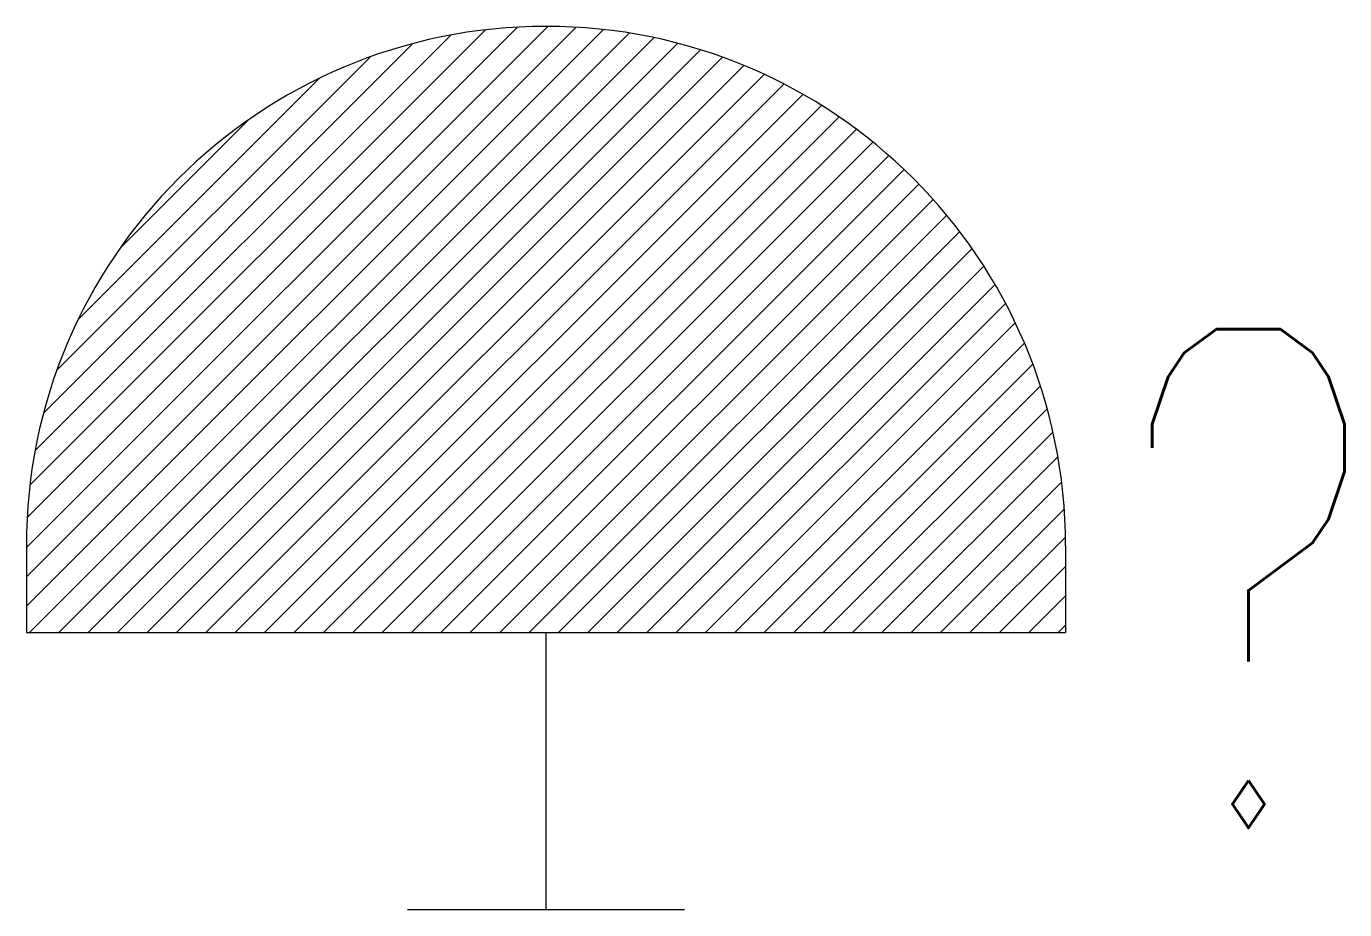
# Model space of a CAD drawing. Extents: x -0.098 to 0.15, y 0 to 0.166.
import ezdxf

# ---------------------------------------------------------------- set-up
doc = ezdxf.new("R2010")
doc.units = 0
doc.header["$MEASUREMENT"] = 0
doc.layers.get('0').update_dxf_attribs({"linetype": 'CONTINUOUS'})
doc.layers.add('E-BLKA', color=4, linetype='CONTINUOUS')
doc.styles.add('BRA-ATT', font='romans.shx', dxfattribs={"width": 0.75})

# ---------------------------------------------------------------- blocks, each defined once
blk = doc.blocks.new('*X0')
at = {"color": 0}
for p, q in [((-0.7812, 0.5446), (0.0027, 1.3285)), ((-0.7812, 0.5004), (0.0456, 1.3272)), ((-0.7812, 0.4562), (0.0863, 1.3237)), ((-0.7801, 0.5899), (-0.0427, 1.3274)), ((-0.7766, 0.4167), (0.1252, 1.3184)), ((-0.7759, 0.6383), (-0.091, 1.3232)), ((-0.768, 0.6904), (-0.1431, 1.3153)), ((-0.7324, 0.4167), (0.1624, 1.3115)), ((-0.7552, 0.7474), (-0.2001, 1.3025)), ((-0.6882, 0.4167), (0.1981, 1.303)), ((-0.644, 0.4167), (0.2325, 1.2931)), ((-0.7352, 0.8116), (-0.2644, 1.2824)), ((-0.5998, 0.4167), (0.2655, 1.282)), ((-0.5556, 0.4167), (0.2974, 1.2697)), ((-0.7031, 0.8879), (-0.3406, 1.2504)), ((-0.5114, 0.4167), (0.3282, 1.2563)), ((-0.4672, 0.4167), (0.3579, 1.2417)), ((-0.423, 0.4167), (0.3865, 1.2262)), ((-0.3788, 0.4167), (0.4142, 1.2097)), ((-0.3346, 0.4167), (0.4409, 1.1922)), ((-0.6403, 0.9948), (-0.4476, 1.1876)), ((-0.2904, 0.4167), (0.4667, 1.1738)), ((-0.2462, 0.4167), (0.4916, 1.1545)), ((-0.2021, 0.4167), (0.5155, 1.1343)), ((-0.1579, 0.4167), (0.5386, 1.1132)), ((-0.1137, 0.4167), (0.5608, 1.0912)), ((-0.0695, 0.4167), (0.5822, 1.0683)), ((-0.0253, 0.4167), (0.6026, 1.0445)), ((0.0189, 0.4167), (0.6221, 1.0199)), ((0.0631, 0.4167), (0.6407, 0.9943)), ((0.1073, 0.4167), (0.6584, 0.9678)), ((0.1515, 0.4167), (0.6752, 0.9403)), ((0.1957, 0.4167), (0.6909, 0.9119)), ((0.2399, 0.4167), (0.7057, 0.8825)), ((0.2841, 0.4167), (0.7194, 0.852)), ((0.3283, 0.4167), (0.732, 0.8204)), ((0.3725, 0.4167), (0.7434, 0.7876)), ((0.4167, 0.4167), (0.7535, 0.7535)), ((0.4609, 0.4167), (0.7623, 0.7181)), ((0.5051, 0.4167), (0.7697, 0.6813)), ((0.5492, 0.4167), (0.7754, 0.6428)), ((0.5934, 0.4167), (0.7793, 0.6025)), ((0.6376, 0.4167), (0.7811, 0.5602)), ((0.6818, 0.4167), (0.7813, 0.5161)), ((0.726, 0.4167), (0.7813, 0.4719)), ((0.7702, 0.4167), (0.7813, 0.4277))]:
    blk.add_line(p, q, dxfattribs=at)

msp = doc.modelspace()

# ---------------------------------------------------------------- linework, layer by layer
for p, q in [((-0.09766, 0.06841), (-0.09766, 0.05208)), ((0.09766, 0.06841), (0.09766, 0.05208)), ((-0.09766, 0.05208), (0.09766, 0.05208)), ((0, 0.05208), (0, 0)), ((-0.02604, 0), (0.02604, 0))]:
    msp.add_line(p, q)
msp.add_arc((0, 0.06841), 0.09766, 0, 180)

# ---------------------------------------------------------------- block references
at = {"xscale": 0.125, "yscale": 0.125, "zscale": 0.125}
msp.add_blockref('*X0', (0, 0), dxfattribs=at)

# ---------------------------------------------------------------- texts
at = {"layer": 'E-BLKA', "style": 'BRA-ATT', "width": 0.75}
msp.add_attdef('?', (0.10491, 0.01538), '', height=0.09375, dxfattribs=at)

doc.saveas('drawing.dxf')
